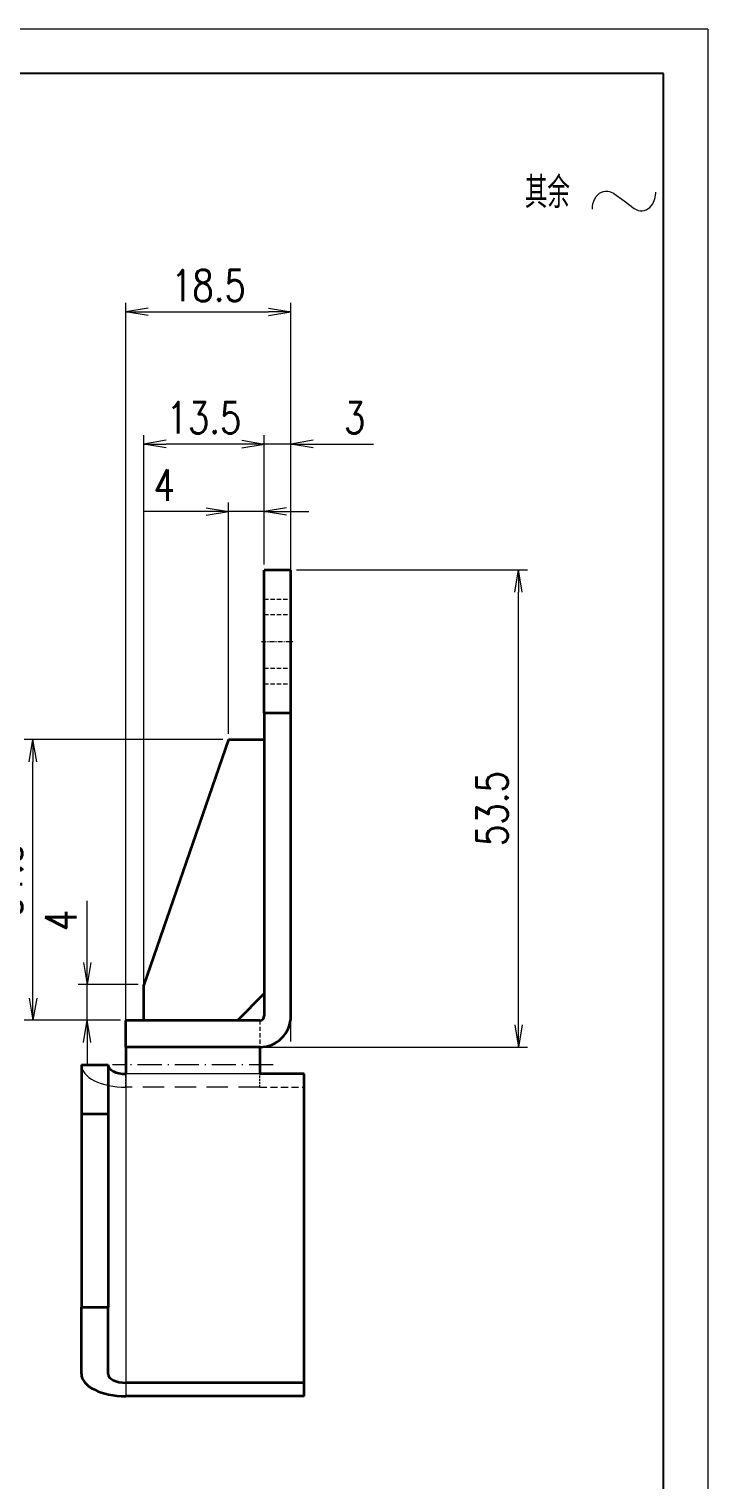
# Model space of a CAD drawing. Header units: millimetres. Extents: x 157477 to 225565, y -101889 to -80453.
# Drawn here: x 157959.7 to 158035.9, y -80796.5 to -80633.9 of the extents above; entities that cross this region are included whole.
import ezdxf

# ---------------------------------------------------------------- set-up
doc = ezdxf.new("R2010")
doc.units = ezdxf.units.MM
doc.header["$LTSCALE"] = 0.5
for name, pattern in [('AM_ISO02W050x2', [3.75, 3, -0.75]), ('AM_ISO08W050x2', [9, 6, -0.75, 1.5, -0.75]), ('DASHDOT', [18.5, 12, -3, 0.5, -3]), ('DASHED', [19.05, 12.7, -6.35]), ('DOT2', [0.125, 0, -0.125])]:
    doc.linetypes.add(name, pattern=pattern)
for name, color, linetype, lineweight in [('中心线', 2, 'AM_ISO08W050x2', 18), ('图框', 7, 'Continuous', 18), ('标注线', 3, 'Continuous', 18), ('虚线', 1, 'AM_ISO02W050x2', 18)]:
    doc.layers.add(name, color=color, linetype=linetype, lineweight=lineweight)
doc.layers.add('图\\M+19E79\\M+195B6\\M+18E9A', color=7, linetype='Continuous')
doc.layers.add('打印-禁用', color=7, linetype='Continuous', lineweight=15, plot=False)
doc.styles.add('DIM', font='romans.shx', dxfattribs={"width": 0.8, "bigfont": 'bigfont.shx'})
doc.styles.add('机械长仿宋', font='gbenor.shx', dxfattribs={"height": 1, "bigfont": 'gbcbig.shx'})
doc.dimstyles.new('XR 1-1$0', dxfattribs={"dimtxt": 3.5, "dimasz": 2.5, "dimexe": 1, "dimexo": 0.625, "dimgap": 1.2, "dimtad": 1, "dimzin": 9, "dimdsep": 46, "dimtxsty": 'DIM', "dimblk": 'OPEN', "dimcen": 0, "dimclrd": 8, "dimclre": 8, "dimclrt": 2, "dimazin": 2, "dimtfac": 0.5, "dimtmove": 0, "dimatfit": 3, "dimldrblk": 'OPEN', "dimfxl": 0, "dimtolj": 2, "dimlwd": 18, "dimlwe": 18, "dimarcsym": 0})

# ---------------------------------------------------------------- blocks, each defined once
blk = doc.blocks.new('GZDEH零件A4图框V01版')
at = {"layer": '图\\M+19E79\\M+195B6\\M+18E9A', "linetype": 'Continuous'}
for p, q in [((205, 292), (25, 292)), ((205, 13.5), (205, 292))]:
    blk.add_line(p, q, dxfattribs=at)
at = {"layer": '打印-禁用', "linetype": 'Continuous'}
for q in [(0, 297), (210, 0)]:
    blk.add_line((210, 297), q, dxfattribs=at)
blk = doc.blocks.new('DEH A4')
at = {"layer": '图框'}
blk.add_blockref('GZDEH零件A4图框V01版', (0, 0), dxfattribs=at)
blk = doc.blocks.new('其余不去材料')
at = {"layer": '标注线', "color": 2, "lineweight": 13}
for points in [[(0, 0.17), (0.01, 0.48), (0.07, 0.79), (0.16, 1.09), (0.28, 1.36), (0.44, 1.6), (0.62, 1.8), (0.82, 1.97), (1.04, 2.09), (1.26, 2.17), (1.49, 2.21), (1.72, 2.21), (1.94, 2.17), (2.37, 1.97), (2.41, 1.95)], [(2.41, 1.95), (3.55, 1.11), (4.7, 0.27)], [(4.7, 0.27), (4.91, 0.14), (5.14, 0.05), (5.37, 0), (5.6, 0), (5.82, 0.04), (6.04, 0.11), (6.45, 0.38), (6.79, 0.8), (7.02, 1.34), (7.11, 1.95), (7.11, 2.09)]]:
    blk.add_lwpolyline(points, dxfattribs=at)
at = {"layer": '标注线', "color": 7, "linetype": 'DOT2', "style": '机械长仿宋'}
blk.add_text('其余', height=3.5, dxfattribs=at).set_placement((-7.56, 0.3))
blk = doc.blocks.new('_Open')
at = {"color": 0, "linetype": 'ByBlock', "lineweight": -2}
for p, q in [((-1, 0.167), (0, 0)), ((-1, -0.167), (0, 0)), ((0, 0), (-1, 0))]:
    blk.add_line(p, q, dxfattribs=at)
blk = doc.blocks.new('*D21')
at = {"layer": 'Defpoints', "color": 0, "transparency": 16777216}
for p in [(157989.1, -80694.53), (158014.62, -80694.53), (157985.6, -80748.03)]:
    blk.add_point(p, dxfattribs=at)
at = {"layer": '标注线', "color": 8, "lineweight": 18, "transparency": 16777216}
for p, q in [((157989.73, -80694.53), (158015.62, -80694.53)), ((158014.62, -80745.53), (158014.62, -80697.03)), ((157986.23, -80748.03), (158015.62, -80748.03))]:
    blk.add_line(p, q, dxfattribs=at)
at = {"layer": '标注线', "color": 8, "linetype": 'ByBlock', "lineweight": 18, "transparency": 16777216, "xscale": 2.5, "yscale": 2.5, "zscale": 2.5}
for p, rotation in [((158014.62, -80694.53), 90), ((158014.62, -80748.03), 270)]:
    blk.add_blockref('_Open', p, dxfattribs=dict(at, rotation=rotation))
at = {"layer": '标注线', "color": 2, "transparency": 16777216, "insert": (158011.67, -80721.28), "char_height": 3.5, "attachment_point": 5, "rotation": 90, "style": 'DIM'}
blk.add_mtext('\\A2;53.5', dxfattribs=at)
blk = doc.blocks.new('*D22')
at = {"layer": 'Defpoints', "color": 0, "transparency": 16777216}
for p in [(157986.1, -80680.41), (157986.1, -80694.53), (157989.1, -80694.53)]:
    blk.add_point(p, dxfattribs=at)
at = {"layer": '标注线', "color": 8, "lineweight": 18, "transparency": 16777216}
for p, q in [((157986.1, -80693.91), (157986.1, -80679.41)), ((157989.1, -80693.91), (157989.1, -80679.41)), ((157983.6, -80680.41), (157981.1, -80680.41)), ((157989.1, -80680.41), (157986.1, -80680.41)), ((157991.6, -80680.41), (157998.37, -80680.41))]:
    blk.add_line(p, q, dxfattribs=at)
at = {"layer": '标注线', "color": 8, "linetype": 'ByBlock', "lineweight": 18, "transparency": 16777216, "xscale": 2.5, "yscale": 2.5, "zscale": 2.5}
blk.add_blockref('_Open', (157986.1, -80680.41), dxfattribs=at)
at = {"layer": '标注线', "color": 8, "linetype": 'ByBlock', "lineweight": 18, "transparency": 16777216, "xscale": 2.5, "yscale": 2.5, "zscale": 2.5, "rotation": 180}
blk.add_blockref('_Open', (157989.1, -80680.41), dxfattribs=at)
at = {"layer": '标注线', "color": 2, "transparency": 16777216, "insert": (157996.24, -80677.46), "char_height": 3.5, "attachment_point": 5, "style": 'DIM'}
blk.add_mtext('\\A2;3', dxfattribs=at)
blk = doc.blocks.new('*D23')
at = {"layer": 'Defpoints', "color": 0, "transparency": 16777216}
for p in [(157982.1, -80687.97), (157986.1, -80694.53), (157982.1, -80713.53)]:
    blk.add_point(p, dxfattribs=at)
at = {"layer": '标注线', "color": 8, "lineweight": 18, "transparency": 16777216}
for p, q in [((157979.6, -80687.97), (157972.7, -80687.97)), ((157982.1, -80712.91), (157982.1, -80686.97)), ((157986.1, -80687.97), (157982.1, -80687.97)), ((157986.1, -80693.91), (157986.1, -80686.97)), ((157988.6, -80687.97), (157991.1, -80687.97))]:
    blk.add_line(p, q, dxfattribs=at)
at = {"layer": '标注线', "color": 8, "linetype": 'ByBlock', "lineweight": 18, "transparency": 16777216, "xscale": 2.5, "yscale": 2.5, "zscale": 2.5}
blk.add_blockref('_Open', (157982.1, -80687.97), dxfattribs=at)
at = {"layer": '标注线', "color": 8, "linetype": 'ByBlock', "lineweight": 18, "transparency": 16777216, "xscale": 2.5, "yscale": 2.5, "zscale": 2.5, "rotation": 180}
blk.add_blockref('_Open', (157986.1, -80687.97), dxfattribs=at)
at = {"layer": '标注线', "color": 2, "transparency": 16777216, "insert": (157974.9, -80685.02), "char_height": 3.5, "attachment_point": 5, "style": 'DIM'}
blk.add_mtext('\\A2;4', dxfattribs=at)
blk = doc.blocks.new('*D24')
at = {"layer": 'Defpoints', "color": 0, "transparency": 16777216}
for p in [(157972.6, -80680.41), (157986.1, -80694.53), (157972.6, -80743.53)]:
    blk.add_point(p, dxfattribs=at)
at = {"layer": '标注线', "color": 8, "lineweight": 18, "transparency": 16777216}
for p, q in [((157972.6, -80742.91), (157972.6, -80679.41)), ((157986.1, -80693.91), (157986.1, -80679.41)), ((157983.6, -80680.41), (157975.1, -80680.41))]:
    blk.add_line(p, q, dxfattribs=at)
at = {"layer": '标注线', "color": 8, "linetype": 'ByBlock', "lineweight": 18, "transparency": 16777216, "xscale": 2.5, "yscale": 2.5, "zscale": 2.5, "rotation": 180}
blk.add_blockref('_Open', (157972.6, -80680.41), dxfattribs=at)
at = {"layer": '标注线', "color": 8, "linetype": 'ByBlock', "lineweight": 18, "transparency": 16777216, "xscale": 2.5, "yscale": 2.5, "zscale": 2.5}
blk.add_blockref('_Open', (157986.1, -80680.41), dxfattribs=at)
at = {"layer": '标注线', "color": 2, "transparency": 16777216, "insert": (157979.35, -80677.46), "char_height": 3.5, "attachment_point": 5, "style": 'DIM'}
blk.add_mtext('\\A2;13.5', dxfattribs=at)
blk = doc.blocks.new('*D25')
at = {"layer": 'Defpoints', "color": 0, "transparency": 16777216}
for p in [(157960.18, -80713.53), (157982.1, -80713.53), (157970.6, -80745.03)]:
    blk.add_point(p, dxfattribs=at)
at = {"layer": '标注线', "color": 8, "lineweight": 18, "transparency": 16777216}
for p, q in [((157981.48, -80713.53), (157959.18, -80713.53)), ((157960.18, -80742.53), (157960.18, -80716.03)), ((157969.98, -80745.03), (157959.18, -80745.03))]:
    blk.add_line(p, q, dxfattribs=at)
at = {"layer": '标注线', "color": 8, "linetype": 'ByBlock', "lineweight": 18, "transparency": 16777216, "xscale": 2.5, "yscale": 2.5, "zscale": 2.5}
for p, rotation in [((157960.18, -80713.53), 90), ((157960.18, -80745.03), 270)]:
    blk.add_blockref('_Open', p, dxfattribs=dict(at, rotation=rotation))
at = {"layer": '标注线', "color": 2, "transparency": 16777216, "insert": (157957.23, -80729.28), "char_height": 3.5, "attachment_point": 5, "rotation": 90, "style": 'DIM'}
blk.add_mtext('\\A2;31.5', dxfattribs=at)
blk = doc.blocks.new('*D26')
at = {"layer": 'Defpoints', "color": 0, "transparency": 16777216}
for p in [(157966.25, -80741.03), (157972.6, -80741.03), (157970.6, -80745.03)]:
    blk.add_point(p, dxfattribs=at)
at = {"layer": '标注线', "color": 8, "lineweight": 18, "transparency": 16777216}
for p, q in [((157966.25, -80738.53), (157966.25, -80731.63)), ((157971.98, -80741.03), (157965.25, -80741.03)), ((157966.25, -80745.03), (157966.25, -80741.03)), ((157969.98, -80745.03), (157965.25, -80745.03)), ((157966.25, -80747.53), (157966.25, -80750.03))]:
    blk.add_line(p, q, dxfattribs=at)
at = {"layer": '标注线', "color": 8, "linetype": 'ByBlock', "lineweight": 18, "transparency": 16777216, "xscale": 2.5, "yscale": 2.5, "zscale": 2.5}
for p, rotation in [((157966.25, -80741.03), 270), ((157966.25, -80745.03), 90)]:
    blk.add_blockref('_Open', p, dxfattribs=dict(at, rotation=rotation))
at = {"layer": '标注线', "color": 2, "transparency": 16777216, "insert": (157963.3, -80733.83), "char_height": 3.5, "attachment_point": 5, "rotation": 90, "style": 'DIM'}
blk.add_mtext('\\A2;4', dxfattribs=at)
blk = doc.blocks.new('*D61')
at = {"layer": 'Defpoints', "color": 0, "transparency": 16777216}
for p in [(157989.1, -80665.58), (157970.6, -80748.03), (157989.1, -80748.03)]:
    blk.add_point(p, dxfattribs=at)
at = {"layer": '标注线', "color": 8, "lineweight": 18, "transparency": 16777216}
for p, q in [((157970.6, -80747.41), (157970.6, -80664.58)), ((157973.1, -80665.58), (157986.6, -80665.58)), ((157989.1, -80747.41), (157989.1, -80664.58))]:
    blk.add_line(p, q, dxfattribs=at)
at = {"layer": '标注线', "color": 8, "lineweight": 18, "transparency": 16777216, "xscale": 2.5, "yscale": 2.5, "zscale": 2.5, "rotation": 180}
blk.add_blockref('_Open', (157970.6, -80665.58), dxfattribs=at)
at = {"layer": '标注线', "color": 8, "lineweight": 18, "transparency": 16777216, "xscale": 2.5, "yscale": 2.5, "zscale": 2.5}
blk.add_blockref('_Open', (157989.1, -80665.58), dxfattribs=at)
at = {"layer": '标注线', "color": 2, "transparency": 16777216, "insert": (157979.85, -80662.63), "char_height": 3.5, "attachment_point": 5, "style": 'DIM'}
blk.add_mtext('\\A2;18.5', dxfattribs=at)

msp = doc.modelspace()

# ---------------------------------------------------------------- linework, layer by layer
at = {"color": 7, "lineweight": 35, "ltscale": 0.4}
for p, q in [((157986.102, -80710.535), (157986.102, -80694.535)), ((157989.102, -80710.535), (157989.102, -80694.535))]:
    msp.add_line(p, q, dxfattribs=at)
at = {"color": 7, "lineweight": 35, "ltscale": 0.075}
for p, q in [((157989.102, -80694.535), (157986.102, -80694.535)), ((157986.102, -80710.535), (157989.102, -80710.535)), ((157970.602, -80748.035), (157970.602, -80745.035)), ((157965.602, -80750.035), (157968.602, -80750.035)), ((157965.602, -80755.525), (157968.602, -80755.525)), ((157965.602, -80777.176), (157968.602, -80777.176))]:
    msp.add_line(p, q, dxfattribs=at)
at = {"color": 7, "lineweight": 35}
for p, q in [((157986.102, -80710.535), (157986.102, -80744.535)), ((157989.102, -80744.535), (157989.102, -80710.535)), ((157982.102, -80713.535), (157972.602, -80741.035)), ((157990.602, -80785.676), (157990.602, -80751.035)), ((157965.602, -80755.525), (157965.602, -80777.176)), ((157968.602, -80755.525), (157968.602, -80777.176)), ((157990.602, -80785.676), (157970.602, -80785.676)), ((157990.602, -80787.176), (157970.602, -80787.176))]:
    msp.add_line(p, q, dxfattribs=at)
at = {"color": 7, "lineweight": 35, "ltscale": 0.1}
msp.add_line((157982.102, -80713.535), (157986.102, -80713.535), dxfattribs=at)
at = {"color": 7, "lineweight": 35, "ltscale": 0.0625}
msp.add_line((157972.602, -80743.535), (157972.602, -80741.035), dxfattribs=at)
at = {"color": 7, "lineweight": 35, "ltscale": 0.0375}
for p, q in [((157972.602, -80745.035), (157972.602, -80743.535)), ((157990.602, -80787.176), (157990.602, -80785.676))]:
    msp.add_line(p, q, dxfattribs=at)
at = {"color": 7, "lineweight": 35, "ltscale": 0.106066}
msp.add_line((157983.102, -80745.035), (157986.102, -80742.035), dxfattribs=at)
at = {"color": 7, "lineweight": 35, "ltscale": 0.375}
for p, q in [((157985.602, -80745.035), (157970.602, -80745.035)), ((157985.602, -80748.035), (157970.602, -80748.035))]:
    msp.add_line(p, q, dxfattribs=at)
at = {"color": 7, "lineweight": 35, "ltscale": 0.025}
for p, q in [((157970.602, -80748.035), (157970.602, -80749.035)), ((157985.602, -80748.035), (157985.602, -80749.035))]:
    msp.add_line(p, q, dxfattribs=at)
at = {"color": 7, "lineweight": 35, "ltscale": 0.13726}
for p, q in [((157965.602, -80750.035), (157965.602, -80755.525)), ((157968.602, -80750.035), (157968.602, -80755.525))]:
    msp.add_line(p, q, dxfattribs=at)
at = {"color": 7, "lineweight": 35, "ltscale": 0.05}
for p, q in [((157970.602, -80749.035), (157970.602, -80751.035)), ((157985.602, -80749.035), (157985.602, -80751.035))]:
    msp.add_line(p, q, dxfattribs=at)
at = {"color": 7, "lineweight": 13}
msp.add_line((157970.602, -80751.035), (157970.602, -80785.676), dxfattribs=at)
at = {"color": 7, "lineweight": 13, "ltscale": 0.375}
msp.add_line((157985.602, -80751.035), (157970.602, -80751.035), dxfattribs=at)
at = {"color": 7, "lineweight": 35, "ltscale": 0.125}
msp.add_line((157990.602, -80751.035), (157985.602, -80751.035), dxfattribs=at)
at = {"color": 7, "lineweight": 35, "ltscale": 0.1875}
for p, q in [((157965.602, -80784.676), (157965.602, -80777.176)), ((157968.602, -80784.676), (157968.602, -80777.176))]:
    msp.add_line(p, q, dxfattribs=at)
at = {"color": 7, "lineweight": 35}
for radius in [0.5, 3.5]:
    msp.add_arc((157985.602, -80744.535), radius, 270, 0, dxfattribs=at)
for centre, major_axis in [((157970.602, -80750.035), (2, 0)), ((157970.602, -80784.676), (5, 0)), ((157970.602, -80784.676), (2, 0))]:
    msp.add_ellipse(centre, major_axis=major_axis, ratio=0.5, start_param=3.1415927, end_param=4.712389, dxfattribs=at)
at = {"layer": '中心线', "linetype": 'DASHDOT', "lineweight": 13, "ltscale": 0.090015}
msp.add_line((157985.801, -80702.535), (157989.402, -80702.535), dxfattribs=at)
at = {"layer": '中心线', "linetype": 'DASHDOT', "lineweight": 13, "ltscale": 0.450015}
msp.add_line((157987.102, -80750.035), (157969.101, -80750.035), dxfattribs=at)
at = {"layer": '虚线', "linetype": 'DASHED', "lineweight": 13, "ltscale": 0.075}
for p, q in [((157986.102, -80697.785), (157989.102, -80697.785)), ((157986.102, -80699.535), (157989.102, -80699.535)), ((157986.102, -80705.535), (157989.102, -80705.535)), ((157986.102, -80707.285), (157989.102, -80707.285)), ((157985.602, -80745.035), (157985.602, -80748.035))]:
    msp.add_line(p, q, dxfattribs=at)
at = {"layer": '虚线', "linetype": 'DASHED', "lineweight": 13, "ltscale": 0.325}
msp.add_line((157986.102, -80713.535), (157986.102, -80726.535), dxfattribs=at)
at = {"layer": '虚线', "linetype": 'DASHED', "lineweight": 13, "ltscale": 0.3875}
msp.add_line((157986.102, -80742.035), (157986.102, -80726.535), dxfattribs=at)
at = {"layer": '虚线', "linetype": 'DASHED', "lineweight": 13, "ltscale": 0.2625}
msp.add_line((157983.102, -80745.035), (157972.602, -80745.035), dxfattribs=at)
at = {"layer": '虚线', "linetype": 'DASHED', "lineweight": 13, "ltscale": 0.0375}
for p, q in [((157970.602, -80752.535), (157970.602, -80751.035)), ((157985.602, -80752.535), (157985.602, -80751.035))]:
    msp.add_line(p, q, dxfattribs=at)
at = {"layer": '虚线', "linetype": 'DASHED', "lineweight": 13}
msp.add_line((157970.602, -80752.535), (157970.602, -80787.176), dxfattribs=at)
at = {"layer": '虚线', "linetype": 'DASHED', "lineweight": 13, "ltscale": 0.375}
msp.add_line((157985.602, -80752.535), (157970.602, -80752.535), dxfattribs=at)
at = {"layer": '虚线', "linetype": 'DASHED', "lineweight": 13, "ltscale": 0.125}
msp.add_line((157985.602, -80752.535), (157990.602, -80752.535), dxfattribs=at)
at = {"layer": '虚线', "linetype": 'DASHED', "lineweight": 13}
msp.add_ellipse((157970.602, -80750.035), major_axis=(5, 0), ratio=0.5, start_param=3.1415927, end_param=4.712389, dxfattribs=at)

# ---------------------------------------------------------------- block references
at = {"layer": '图框'}
msp.add_blockref('DEH A4', (157825.865, -80930.869), dxfattribs=at)
at = {"layer": '标注线'}
msp.add_blockref('其余不去材料', (158022.897, -80654.257), dxfattribs=at)

# ---------------------------------------------------------------- dimensions: what is measured, and where the dimension line sits
dim = msp.add_linear_dim(base=(157989.102, -80665.582), p1=(157970.602, -80748.035), p2=(157989.102, -80748.035), dimstyle='XR 1-1$0', override={"dimarcsym": 2}, dxfattribs=at)
dim.commit()
dim.dimension.update_dxf_attribs({"geometry": '*D61', "text_midpoint": (157979.852, -80662.632)})
for base, p2, picture, middle in [((157972.602, -80680.409), (157972.602, -80743.535), '*D24', (157979.352, -80677.459)), ((157982.102, -80687.965), (157982.102, -80713.535), '*D23', (157974.902, -80685.015))]:
    dim = msp.add_linear_dim(base=base, p1=(157986.102, -80694.535), p2=p2, dimstyle='XR 1-1$0', dxfattribs=at)
    dim.commit()
    dim.dimension.update_dxf_attribs({"geometry": picture, "text_midpoint": middle})
dim = msp.add_linear_dim(base=(157986.102, -80680.409), p1=(157989.102, -80694.535), p2=(157986.102, -80694.535), dimstyle='XR 1-1$0', dxfattribs=at)
dim.commit()
dim.dimension.update_dxf_attribs({"geometry": '*D22', "text_midpoint": (157996.235, -80680.409), "dimtype": 160})
for base, p1, p2, picture, middle in [((158014.62, -80694.535), (157985.602, -80748.035), (157989.102, -80694.535), '*D21', (158011.67, -80721.285)), ((157960.176, -80713.535), (157970.602, -80745.035), (157982.102, -80713.535), '*D25', (157957.226, -80729.285)), ((157966.249, -80741.035), (157970.602, -80745.035), (157972.602, -80741.035), '*D26', (157963.299, -80733.835))]:
    dim = msp.add_linear_dim(base=base, p1=p1, p2=p2, angle=90, dimstyle='XR 1-1$0', dxfattribs=at)
    dim.commit()
    dim.dimension.update_dxf_attribs({"geometry": picture, "text_midpoint": middle})

doc.saveas('drawing.dxf')
